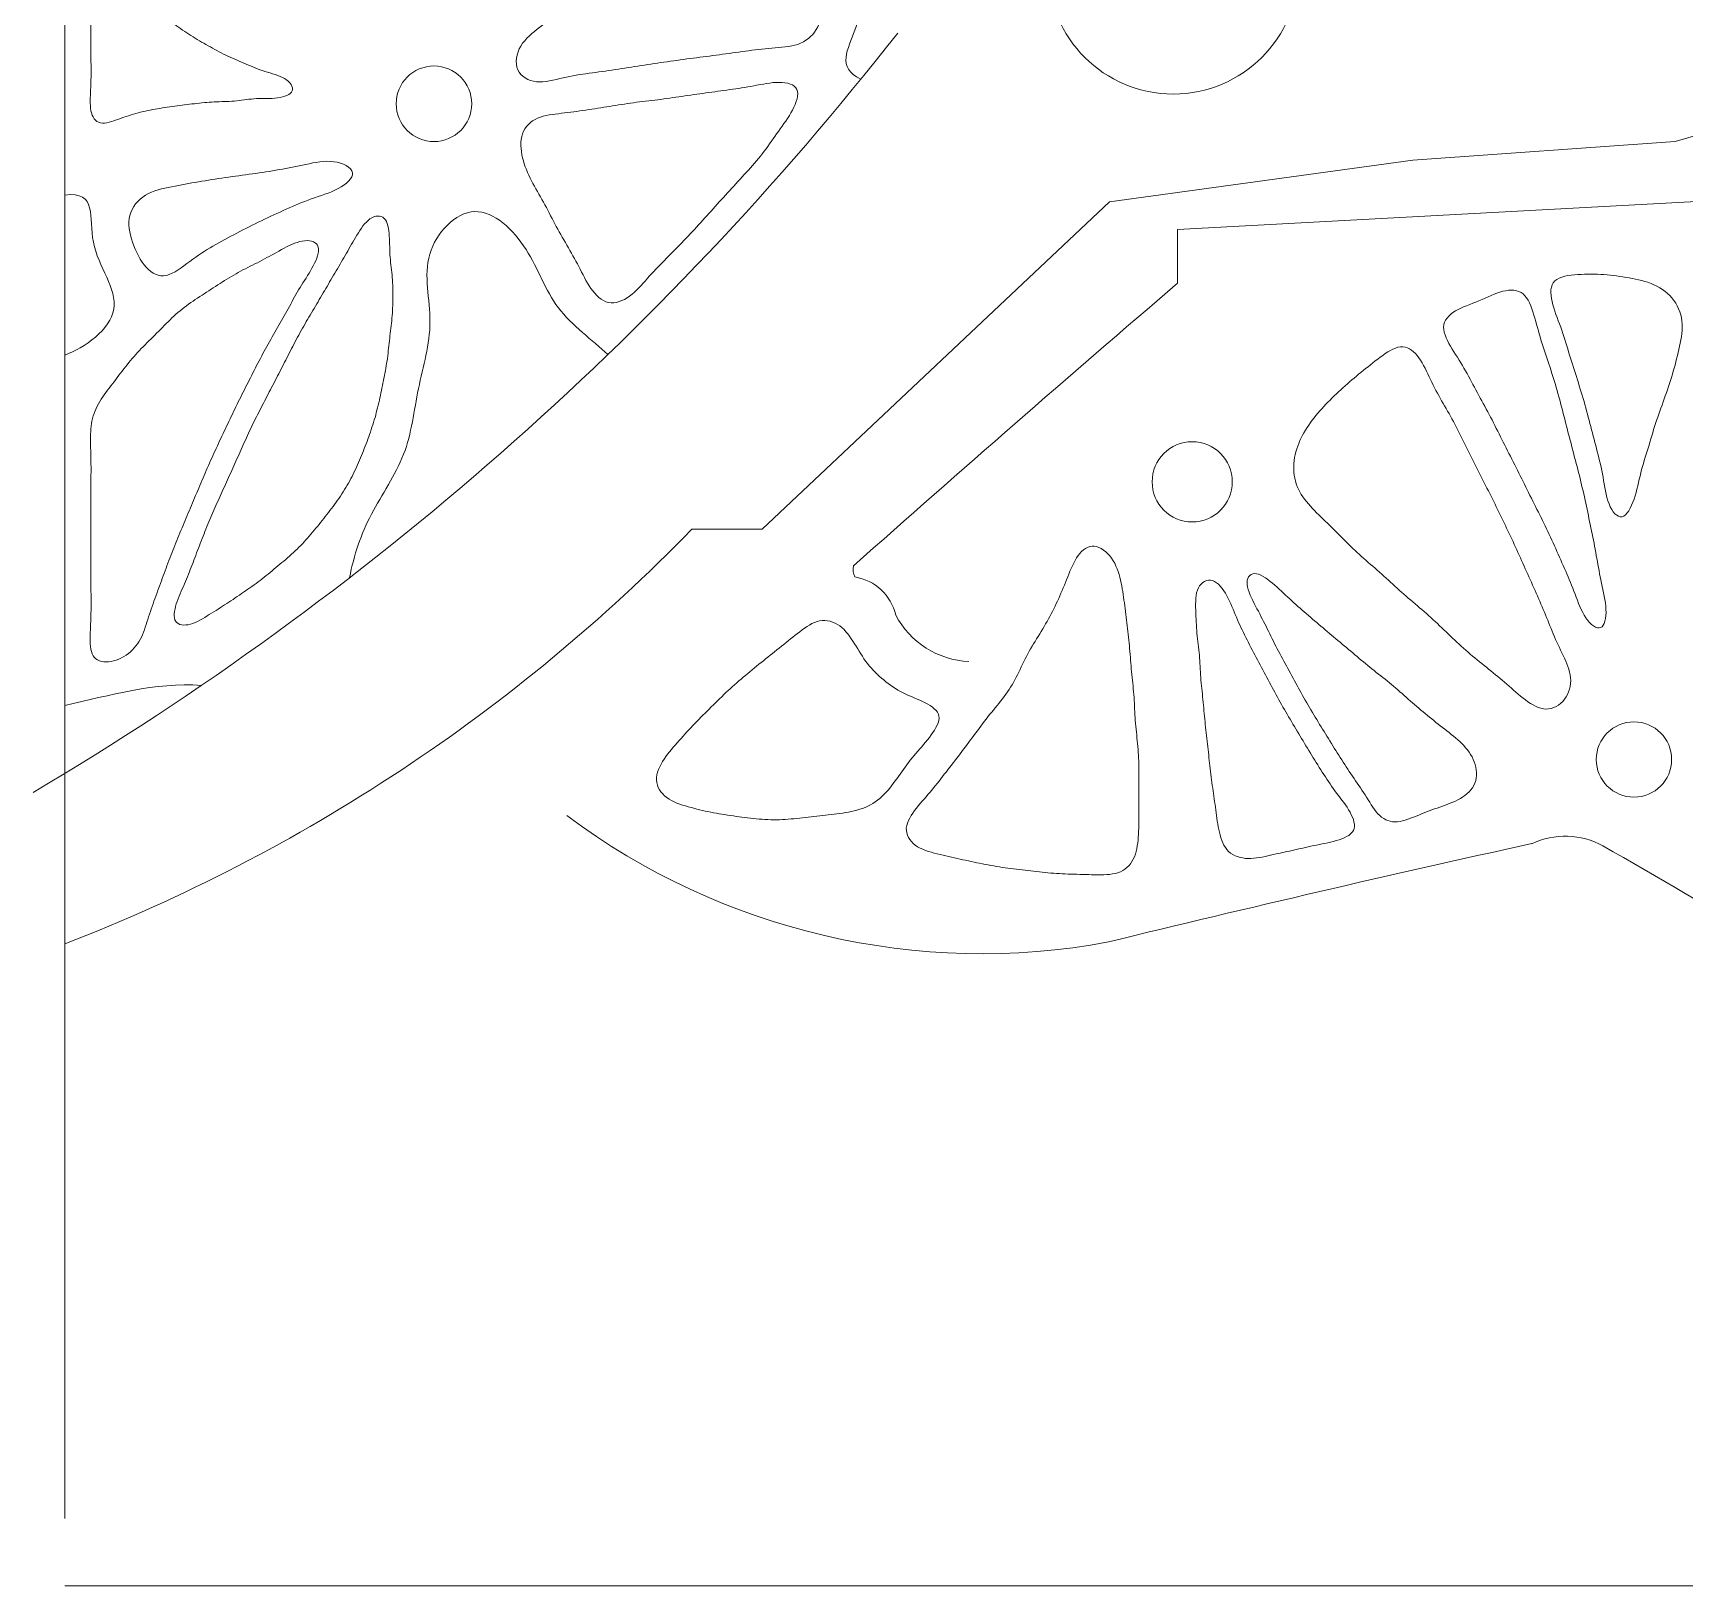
# Model space of a CAD drawing. Header units: inches. Extents: x 36 to 79.2, y 17.3 to 55.9.
# Drawn here: x 35.97 to 50.49, y 17.31 to 30.96 of the extents above; entities that cross this region are included whole.
import ezdxf

# ---------------------------------------------------------------- set-up
doc = ezdxf.new("R2010")
doc.units = ezdxf.units.IN
for name, color, linetype, lineweight in [('01_ORIGINAL_CAD', 7, 'Continuous', 20), ('10_EXTENSION_MASSES', 7, 'Continuous', 15), ('11_NODAL_COURTS', 7, 'Continuous', 15), ('15_NEIGHBOURHOOD_CIRCULATION', 7, 'Continuous', 13)]:
    doc.layers.add(name, color=color, linetype=linetype, lineweight=lineweight)

msp = doc.modelspace()

# ---------------------------------------------------------------- linework, layer by layer
at = {"layer": '01_ORIGINAL_CAD'}
for p, q in [((36.248, 17.906), (36.248, 55.9)), ((71.442, 17.312), (36.248, 17.312))]:
    msp.add_line(p, q, dxfattribs=at)
msp.add_lwpolyline([(53.65, 30.945), (50.4, 30.004), (48.095, 29.84), (45.427, 29.473), (42.376, 26.597), (41.758, 26.597, -0.10797), (36.248, 22.954)], format="xyb", dxfattribs=at)
msp.add_lwpolyline([(46.027, 28.759), (46.027, 29.23), (50.643, 29.479)], dxfattribs=at)
msp.add_circle((45.989, 31.521), 1.1, dxfattribs=at)
for centre, radius, start, end in [((22.02, 47.825), 27.364, 300.648, 321.9453), ((177.596, -125.015), 202.378, 130.55026, 131.62005), ((43.293, 26.24), 0.119, 162.5746, 211.3187), ((43.119, 25.741), 0.443, 13.2811, 80.611), ((44.225, 26.196), 0.761, 207.5896, 267.5639), ((44.306, 28.951), 6.083, 233.183, 280.5392), ((83.889, -134.15), 161.762, 102.40484, 103.75801), ((49.433, 23.211), 0.689, 61.2688, 115.2094), ((27.349, -15.654), 45.391, 56.1832, 60.407)]:
    msp.add_arc(centre, radius, start, end, dxfattribs=at)
at = {"layer": '10_EXTENSION_MASSES'}
for points, knots in [([(40.229, 30.635), (40.203, 30.695), (40.216, 30.777), (40.255, 30.843), (40.295, 30.909), (40.36, 30.959), (40.423, 31.009), (40.486, 31.059), (40.545, 31.109), (40.604, 31.159), (40.662, 31.21), (40.72, 31.262), (40.778, 31.313), (40.836, 31.364), (40.895, 31.415), (40.955, 31.465), (41.014, 31.515), (41.074, 31.564), (41.134, 31.613), (41.193, 31.663), (41.253, 31.713), (41.313, 31.761), (41.373, 31.81), (41.434, 31.858), (41.495, 31.906), (41.556, 31.954), (41.617, 32.001), (41.679, 32.048), (41.741, 32.094), (41.804, 32.14), (41.866, 32.185), (41.929, 32.23), (41.991, 32.275), (42.054, 32.327), (42.116, 32.379), (42.179, 32.439), (42.244, 32.472), (42.309, 32.506), (42.376, 32.513), (42.433, 32.48), (42.49, 32.448), (42.537, 32.377), (42.58, 32.307), (42.622, 32.237), (42.661, 32.169), (42.698, 32.101), (42.735, 32.032), (42.769, 31.964), (42.799, 31.893), (42.828, 31.823), (42.853, 31.75), (42.873, 31.675), (42.893, 31.601), (42.908, 31.525), (42.916, 31.448), (42.924, 31.372), (42.925, 31.293), (42.916, 31.213), (42.907, 31.133), (42.889, 31.051), (42.852, 30.988), (42.814, 30.926), (42.758, 30.882), (42.689, 30.858), (42.621, 30.834), (42.539, 30.831), (42.46, 30.825), (42.381, 30.818), (42.305, 30.809), (42.229, 30.798), (42.152, 30.788), (42.076, 30.777), (42, 30.767), (41.924, 30.756), (41.847, 30.747), (41.77, 30.737), (41.694, 30.727), (41.618, 30.716), (41.541, 30.705), (41.465, 30.695), (41.389, 30.683), (41.313, 30.671), (41.236, 30.659), (41.16, 30.647), (41.084, 30.636), (41.008, 30.624), (40.932, 30.615), (40.856, 30.604), (40.78, 30.594), (40.705, 30.582), (40.627, 30.564), (40.548, 30.546), (40.467, 30.522), (40.394, 30.529), (40.32, 30.537), (40.256, 30.575), (40.229, 30.635)], [0, 0, 0, 0, 0.03125, 0.03125, 0.03125, 0.0625, 0.0625, 0.0625, 0.09375, 0.09375, 0.09375, 0.125, 0.125, 0.125, 0.15625, 0.15625, 0.15625, 0.1875, 0.1875, 0.1875, 0.21875, 0.21875, 0.21875, 0.25, 0.25, 0.25, 0.28125, 0.28125, 0.28125, 0.3125, 0.3125, 0.3125, 0.34375, 0.34375, 0.34375, 0.375, 0.375, 0.375, 0.40625, 0.40625, 0.40625, 0.4375, 0.4375, 0.4375, 0.46875, 0.46875, 0.46875, 0.5, 0.5, 0.5, 0.53125, 0.53125, 0.53125, 0.5625, 0.5625, 0.5625, 0.59375, 0.59375, 0.59375, 0.625, 0.625, 0.625, 0.65625, 0.65625, 0.65625, 0.6875, 0.6875, 0.6875, 0.71875, 0.71875, 0.71875, 0.75, 0.75, 0.75, 0.78125, 0.78125, 0.78125, 0.8125, 0.8125, 0.8125, 0.84375, 0.84375, 0.84375, 0.875, 0.875, 0.875, 0.90625, 0.90625, 0.90625, 0.9375, 0.9375, 0.9375, 0.96875, 0.96875, 0.96875, 1, 1, 1, 1]), ([(36.561, 30.168), (36.517, 30.178), (36.489, 30.22), (36.478, 30.275), (36.467, 30.329), (36.472, 30.395), (36.475, 30.458), (36.478, 30.52), (36.479, 30.578), (36.479, 30.637), (36.478, 30.695), (36.478, 30.754), (36.478, 30.813), (36.477, 30.872), (36.477, 30.931), (36.478, 30.99), (36.478, 31.049), (36.478, 31.109), (36.478, 31.167), (36.479, 31.226), (36.479, 31.283), (36.477, 31.343), (36.475, 31.403), (36.47, 31.465), (36.473, 31.528), (36.476, 31.592), (36.487, 31.657), (36.515, 31.684), (36.544, 31.711), (36.59, 31.701), (36.63, 31.666), (36.67, 31.631), (36.702, 31.572), (36.736, 31.52), (36.77, 31.468), (36.805, 31.422), (36.843, 31.378), (36.88, 31.334), (36.92, 31.291), (36.962, 31.25), (37.004, 31.209), (37.049, 31.17), (37.094, 31.132), (37.139, 31.094), (37.184, 31.057), (37.231, 31.022), (37.277, 30.987), (37.325, 30.954), (37.375, 30.924), (37.424, 30.893), (37.475, 30.863), (37.527, 30.835), (37.578, 30.806), (37.629, 30.778), (37.682, 30.754), (37.735, 30.729), (37.788, 30.707), (37.841, 30.685), (37.894, 30.662), (37.947, 30.639), (38.006, 30.62), (38.065, 30.601), (38.132, 30.586), (38.18, 30.557), (38.229, 30.527), (38.26, 30.482), (38.247, 30.449), (38.234, 30.416), (38.178, 30.396), (38.117, 30.387), (38.057, 30.379), (37.992, 30.384), (37.932, 30.381), (37.872, 30.378), (37.816, 30.367), (37.759, 30.361), (37.702, 30.356), (37.642, 30.356), (37.584, 30.353), (37.525, 30.351), (37.467, 30.346), (37.409, 30.339), (37.351, 30.333), (37.293, 30.326), (37.235, 30.318), (37.178, 30.31), (37.12, 30.302), (37.063, 30.292), (37.006, 30.282), (36.95, 30.271), (36.893, 30.256), (36.837, 30.241), (36.781, 30.222), (36.723, 30.202), (36.665, 30.181), (36.605, 30.159), (36.561, 30.168)], [0, 0, 0, 0, 0.03125, 0.03125, 0.03125, 0.0625, 0.0625, 0.0625, 0.09375, 0.09375, 0.09375, 0.125, 0.125, 0.125, 0.15625, 0.15625, 0.15625, 0.1875, 0.1875, 0.1875, 0.21875, 0.21875, 0.21875, 0.25, 0.25, 0.25, 0.28125, 0.28125, 0.28125, 0.3125, 0.3125, 0.3125, 0.34375, 0.34375, 0.34375, 0.375, 0.375, 0.375, 0.40625, 0.40625, 0.40625, 0.4375, 0.4375, 0.4375, 0.46875, 0.46875, 0.46875, 0.5, 0.5, 0.5, 0.53125, 0.53125, 0.53125, 0.5625, 0.5625, 0.5625, 0.59375, 0.59375, 0.59375, 0.625, 0.625, 0.625, 0.65625, 0.65625, 0.65625, 0.6875, 0.6875, 0.6875, 0.71875, 0.71875, 0.71875, 0.75, 0.75, 0.75, 0.78125, 0.78125, 0.78125, 0.8125, 0.8125, 0.8125, 0.84375, 0.84375, 0.84375, 0.875, 0.875, 0.875, 0.90625, 0.90625, 0.90625, 0.9375, 0.9375, 0.9375, 0.96875, 0.96875, 0.96875, 1, 1, 1, 1]), ([(40.271, 29.861), (40.254, 29.932), (40.249, 30.009), (40.271, 30.071), (40.292, 30.134), (40.341, 30.182), (40.403, 30.209), (40.465, 30.236), (40.54, 30.243), (40.613, 30.252), (40.685, 30.26), (40.756, 30.27), (40.826, 30.281), (40.896, 30.291), (40.966, 30.302), (41.036, 30.313), (41.106, 30.324), (41.176, 30.335), (41.246, 30.345), (41.317, 30.355), (41.388, 30.362), (41.458, 30.371), (41.529, 30.38), (41.599, 30.391), (41.67, 30.401), (41.74, 30.411), (41.811, 30.421), (41.881, 30.431), (41.952, 30.441), (42.022, 30.45), (42.092, 30.46), (42.161, 30.47), (42.23, 30.479), (42.303, 30.493), (42.376, 30.507), (42.454, 30.525), (42.525, 30.524), (42.596, 30.524), (42.661, 30.506), (42.681, 30.462), (42.702, 30.417), (42.678, 30.346), (42.643, 30.28), (42.608, 30.214), (42.562, 30.153), (42.519, 30.093), (42.476, 30.034), (42.437, 29.975), (42.394, 29.919), (42.351, 29.862), (42.304, 29.807), (42.255, 29.753), (42.207, 29.7), (42.157, 29.647), (42.109, 29.593), (42.06, 29.54), (42.011, 29.487), (41.963, 29.433), (41.915, 29.379), (41.866, 29.326), (41.818, 29.272), (41.769, 29.219), (41.719, 29.166), (41.669, 29.114), (41.619, 29.062), (41.568, 29.011), (41.518, 28.96), (41.467, 28.909), (41.418, 28.858), (41.368, 28.802), (41.319, 28.747), (41.269, 28.688), (41.211, 28.646), (41.153, 28.603), (41.086, 28.578), (41.026, 28.59), (40.966, 28.603), (40.913, 28.654), (40.871, 28.713), (40.829, 28.773), (40.798, 28.842), (40.765, 28.906), (40.731, 28.971), (40.695, 29.032), (40.66, 29.093), (40.624, 29.155), (40.588, 29.217), (40.554, 29.281), (40.521, 29.344), (40.489, 29.409), (40.454, 29.472), (40.42, 29.535), (40.382, 29.596), (40.349, 29.659), (40.316, 29.723), (40.288, 29.789), (40.271, 29.861)], [0, 0, 0, 0, 0.03125, 0.03125, 0.03125, 0.0625, 0.0625, 0.0625, 0.09375, 0.09375, 0.09375, 0.125, 0.125, 0.125, 0.15625, 0.15625, 0.15625, 0.1875, 0.1875, 0.1875, 0.21875, 0.21875, 0.21875, 0.25, 0.25, 0.25, 0.28125, 0.28125, 0.28125, 0.3125, 0.3125, 0.3125, 0.34375, 0.34375, 0.34375, 0.375, 0.375, 0.375, 0.40625, 0.40625, 0.40625, 0.4375, 0.4375, 0.4375, 0.46875, 0.46875, 0.46875, 0.5, 0.5, 0.5, 0.53125, 0.53125, 0.53125, 0.5625, 0.5625, 0.5625, 0.59375, 0.59375, 0.59375, 0.625, 0.625, 0.625, 0.65625, 0.65625, 0.65625, 0.6875, 0.6875, 0.6875, 0.71875, 0.71875, 0.71875, 0.75, 0.75, 0.75, 0.78125, 0.78125, 0.78125, 0.8125, 0.8125, 0.8125, 0.84375, 0.84375, 0.84375, 0.875, 0.875, 0.875, 0.90625, 0.90625, 0.90625, 0.9375, 0.9375, 0.9375, 0.96875, 0.96875, 0.96875, 1, 1, 1, 1]), ([(36.844, 29.119), (36.816, 29.201), (36.801, 29.281), (36.82, 29.354), (36.838, 29.427), (36.891, 29.492), (36.958, 29.533), (37.026, 29.575), (37.108, 29.592), (37.187, 29.607), (37.267, 29.623), (37.345, 29.637), (37.424, 29.65), (37.502, 29.663), (37.58, 29.676), (37.659, 29.687), (37.738, 29.699), (37.817, 29.709), (37.897, 29.72), (37.976, 29.731), (38.055, 29.743), (38.133, 29.757), (38.21, 29.77), (38.286, 29.786), (38.366, 29.803), (38.447, 29.82), (38.532, 29.838), (38.612, 29.827), (38.693, 29.816), (38.768, 29.777), (38.776, 29.73), (38.783, 29.683), (38.722, 29.629), (38.649, 29.59), (38.576, 29.551), (38.492, 29.527), (38.414, 29.5), (38.337, 29.472), (38.266, 29.441), (38.194, 29.409), (38.122, 29.377), (38.049, 29.343), (37.976, 29.308), (37.903, 29.273), (37.831, 29.236), (37.76, 29.199), (37.689, 29.162), (37.619, 29.125), (37.55, 29.085), (37.482, 29.045), (37.416, 29.001), (37.347, 28.951), (37.279, 28.9), (37.208, 28.843), (37.141, 28.828), (37.075, 28.814), (37.014, 28.843), (36.963, 28.899), (36.913, 28.955), (36.872, 29.037), (36.844, 29.119)], [0, 0, 0, 0, 0.05, 0.05, 0.05, 0.1, 0.1, 0.1, 0.15, 0.15, 0.15, 0.2, 0.2, 0.2, 0.25, 0.25, 0.25, 0.3, 0.3, 0.3, 0.35, 0.35, 0.35, 0.4, 0.4, 0.4, 0.45, 0.45, 0.45, 0.5, 0.5, 0.5, 0.55, 0.55, 0.55, 0.6, 0.6, 0.6, 0.65, 0.65, 0.65, 0.7, 0.7, 0.7, 0.75, 0.75, 0.75, 0.8, 0.8, 0.8, 0.85, 0.85, 0.85, 0.9, 0.9, 0.9, 0.95, 0.95, 0.95, 1, 1, 1, 1]), ([(37.352, 25.763), (37.298, 25.748), (37.245, 25.755), (37.223, 25.788), (37.201, 25.821), (37.21, 25.882), (37.228, 25.941), (37.246, 26.001), (37.275, 26.06), (37.3, 26.117), (37.325, 26.174), (37.346, 26.229), (37.367, 26.284), (37.388, 26.34), (37.409, 26.396), (37.431, 26.452), (37.452, 26.508), (37.474, 26.564), (37.497, 26.62), (37.519, 26.675), (37.543, 26.73), (37.567, 26.785), (37.591, 26.84), (37.616, 26.895), (37.641, 26.949), (37.666, 27.004), (37.691, 27.059), (37.715, 27.114), (37.74, 27.168), (37.764, 27.223), (37.789, 27.278), (37.813, 27.333), (37.838, 27.388), (37.863, 27.442), (37.888, 27.496), (37.915, 27.55), (37.942, 27.604), (37.969, 27.657), (37.997, 27.711), (38.024, 27.764), (38.052, 27.817), (38.08, 27.87), (38.107, 27.924), (38.135, 27.977), (38.162, 28.031), (38.189, 28.084), (38.217, 28.137), (38.244, 28.191), (38.272, 28.244), (38.3, 28.297), (38.329, 28.35), (38.359, 28.402), (38.389, 28.454), (38.42, 28.505), (38.45, 28.557), (38.481, 28.609), (38.511, 28.661), (38.541, 28.712), (38.572, 28.764), (38.602, 28.816), (38.633, 28.867), (38.663, 28.919), (38.693, 28.97), (38.723, 29.022), (38.753, 29.074), (38.782, 29.127), (38.815, 29.182), (38.848, 29.237), (38.886, 29.294), (38.93, 29.324), (38.974, 29.355), (39.024, 29.358), (39.055, 29.329), (39.085, 29.299), (39.095, 29.237), (39.099, 29.173), (39.104, 29.11), (39.103, 29.047), (39.107, 28.987), (39.111, 28.926), (39.12, 28.869), (39.126, 28.81), (39.131, 28.751), (39.132, 28.691), (39.131, 28.631), (39.131, 28.571), (39.128, 28.511), (39.123, 28.452), (39.118, 28.393), (39.109, 28.335), (39.103, 28.276), (39.096, 28.217), (39.091, 28.158), (39.083, 28.099), (39.075, 28.041), (39.064, 27.983), (39.052, 27.925), (39.041, 27.867), (39.029, 27.809), (39.017, 27.752), (39.004, 27.694), (38.99, 27.636), (38.974, 27.579), (38.957, 27.522), (38.938, 27.465), (38.919, 27.41), (38.899, 27.354), (38.878, 27.299), (38.855, 27.244), (38.833, 27.19), (38.809, 27.135), (38.782, 27.082), (38.756, 27.029), (38.727, 26.977), (38.695, 26.926), (38.663, 26.876), (38.628, 26.828), (38.592, 26.78), (38.556, 26.733), (38.519, 26.686), (38.482, 26.64), (38.445, 26.594), (38.407, 26.547), (38.367, 26.503), (38.327, 26.459), (38.284, 26.417), (38.24, 26.377), (38.195, 26.337), (38.149, 26.299), (38.103, 26.261), (38.058, 26.223), (38.012, 26.184), (37.965, 26.148), (37.918, 26.112), (37.868, 26.078), (37.819, 26.044), (37.77, 26.01), (37.721, 25.977), (37.671, 25.945), (37.622, 25.912), (37.572, 25.881), (37.518, 25.848), (37.465, 25.814), (37.407, 25.778), (37.352, 25.763)], [0, 0, 0, 0, 0.020833, 0.020833, 0.020833, 0.041667, 0.041667, 0.041667, 0.0625, 0.0625, 0.0625, 0.083333, 0.083333, 0.083333, 0.104167, 0.104167, 0.104167, 0.125, 0.125, 0.125, 0.145833, 0.145833, 0.145833, 0.166667, 0.166667, 0.166667, 0.1875, 0.1875, 0.1875, 0.208333, 0.208333, 0.208333, 0.229167, 0.229167, 0.229167, 0.25, 0.25, 0.25, 0.270833, 0.270833, 0.270833, 0.291667, 0.291667, 0.291667, 0.3125, 0.3125, 0.3125, 0.333333, 0.333333, 0.333333, 0.354167, 0.354167, 0.354167, 0.375, 0.375, 0.375, 0.395833, 0.395833, 0.395833, 0.416667, 0.416667, 0.416667, 0.4375, 0.4375, 0.4375, 0.458333, 0.458333, 0.458333, 0.479167, 0.479167, 0.479167, 0.5, 0.5, 0.5, 0.520833, 0.520833, 0.520833, 0.541667, 0.541667, 0.541667, 0.5625, 0.5625, 0.5625, 0.583333, 0.583333, 0.583333, 0.604167, 0.604167, 0.604167, 0.625, 0.625, 0.625, 0.645833, 0.645833, 0.645833, 0.666667, 0.666667, 0.666667, 0.6875, 0.6875, 0.6875, 0.708333, 0.708333, 0.708333, 0.729167, 0.729167, 0.729167, 0.75, 0.75, 0.75, 0.770833, 0.770833, 0.770833, 0.791667, 0.791667, 0.791667, 0.8125, 0.8125, 0.8125, 0.833333, 0.833333, 0.833333, 0.854167, 0.854167, 0.854167, 0.875, 0.875, 0.875, 0.895833, 0.895833, 0.895833, 0.916667, 0.916667, 0.916667, 0.9375, 0.9375, 0.9375, 0.958333, 0.958333, 0.958333, 0.979167, 0.979167, 0.979167, 1, 1, 1, 1]), ([(36.492, 27.571), (36.507, 27.631), (36.535, 27.687), (36.569, 27.74), (36.603, 27.793), (36.642, 27.844), (36.681, 27.894), (36.719, 27.944), (36.756, 27.994), (36.796, 28.043), (36.835, 28.092), (36.877, 28.139), (36.92, 28.184), (36.964, 28.23), (37.01, 28.274), (37.055, 28.319), (37.1, 28.365), (37.144, 28.41), (37.19, 28.454), (37.236, 28.497), (37.284, 28.538), (37.336, 28.575), (37.387, 28.612), (37.441, 28.646), (37.494, 28.68), (37.547, 28.714), (37.599, 28.749), (37.652, 28.782), (37.705, 28.815), (37.759, 28.847), (37.814, 28.876), (37.87, 28.905), (37.926, 28.932), (37.982, 28.961), (38.038, 28.991), (38.093, 29.022), (38.152, 29.054), (38.211, 29.086), (38.275, 29.119), (38.335, 29.13), (38.394, 29.14), (38.45, 29.128), (38.469, 29.092), (38.488, 29.055), (38.471, 28.994), (38.443, 28.935), (38.415, 28.875), (38.376, 28.818), (38.341, 28.762), (38.306, 28.706), (38.275, 28.652), (38.245, 28.597), (38.214, 28.542), (38.183, 28.487), (38.152, 28.432), (38.121, 28.376), (38.089, 28.321), (38.058, 28.266), (38.027, 28.21), (37.997, 28.155), (37.967, 28.099), (37.937, 28.043), (37.909, 27.986), (37.88, 27.929), (37.851, 27.873), (37.823, 27.816), (37.794, 27.759), (37.766, 27.702), (37.738, 27.646), (37.71, 27.588), (37.683, 27.531), (37.656, 27.474), (37.629, 27.416), (37.602, 27.359), (37.575, 27.301), (37.549, 27.243), (37.523, 27.186), (37.497, 27.128), (37.472, 27.069), (37.447, 27.011), (37.423, 26.952), (37.398, 26.894), (37.374, 26.835), (37.349, 26.777), (37.324, 26.718), (37.3, 26.66), (37.275, 26.601), (37.25, 26.543), (37.226, 26.484), (37.202, 26.425), (37.179, 26.366), (37.156, 26.307), (37.135, 26.247), (37.113, 26.187), (37.091, 26.128), (37.069, 26.068), (37.048, 26.009), (37.026, 25.949), (37.004, 25.889), (36.985, 25.828), (36.965, 25.767), (36.947, 25.705), (36.921, 25.649), (36.894, 25.594), (36.858, 25.545), (36.808, 25.506), (36.757, 25.467), (36.691, 25.438), (36.632, 25.433), (36.574, 25.427), (36.524, 25.443), (36.498, 25.486), (36.472, 25.529), (36.47, 25.597), (36.471, 25.664), (36.473, 25.731), (36.476, 25.797), (36.478, 25.861), (36.479, 25.925), (36.479, 25.988), (36.478, 26.051), (36.478, 26.114), (36.478, 26.178), (36.478, 26.241), (36.478, 26.305), (36.478, 26.368), (36.478, 26.432), (36.478, 26.495), (36.478, 26.559), (36.478, 26.622), (36.478, 26.686), (36.478, 26.749), (36.478, 26.813), (36.478, 26.876), (36.478, 26.939), (36.478, 27.003), (36.478, 27.066), (36.479, 27.13), (36.478, 27.193), (36.477, 27.257), (36.474, 27.321), (36.474, 27.385), (36.474, 27.448), (36.476, 27.511), (36.492, 27.571)], [0, 0, 0, 0, 0.020833, 0.020833, 0.020833, 0.041667, 0.041667, 0.041667, 0.0625, 0.0625, 0.0625, 0.083333, 0.083333, 0.083333, 0.104167, 0.104167, 0.104167, 0.125, 0.125, 0.125, 0.145833, 0.145833, 0.145833, 0.166667, 0.166667, 0.166667, 0.1875, 0.1875, 0.1875, 0.208333, 0.208333, 0.208333, 0.229167, 0.229167, 0.229167, 0.25, 0.25, 0.25, 0.270833, 0.270833, 0.270833, 0.291667, 0.291667, 0.291667, 0.3125, 0.3125, 0.3125, 0.333333, 0.333333, 0.333333, 0.354167, 0.354167, 0.354167, 0.375, 0.375, 0.375, 0.395833, 0.395833, 0.395833, 0.416667, 0.416667, 0.416667, 0.4375, 0.4375, 0.4375, 0.458333, 0.458333, 0.458333, 0.479167, 0.479167, 0.479167, 0.5, 0.5, 0.5, 0.520833, 0.520833, 0.520833, 0.541667, 0.541667, 0.541667, 0.5625, 0.5625, 0.5625, 0.583333, 0.583333, 0.583333, 0.604167, 0.604167, 0.604167, 0.625, 0.625, 0.625, 0.645833, 0.645833, 0.645833, 0.666667, 0.666667, 0.666667, 0.6875, 0.6875, 0.6875, 0.708333, 0.708333, 0.708333, 0.729167, 0.729167, 0.729167, 0.75, 0.75, 0.75, 0.770833, 0.770833, 0.770833, 0.791667, 0.791667, 0.791667, 0.8125, 0.8125, 0.8125, 0.833333, 0.833333, 0.833333, 0.854167, 0.854167, 0.854167, 0.875, 0.875, 0.875, 0.895833, 0.895833, 0.895833, 0.916667, 0.916667, 0.916667, 0.9375, 0.9375, 0.9375, 0.958333, 0.958333, 0.958333, 0.979167, 0.979167, 0.979167, 1, 1, 1, 1]), ([(49.342, 28.779), (49.383, 28.819), (49.465, 28.83), (49.544, 28.835), (49.623, 28.84), (49.699, 28.84), (49.773, 28.835), (49.848, 28.83), (49.921, 28.819), (49.995, 28.806), (50.069, 28.793), (50.144, 28.778), (50.213, 28.746), (50.282, 28.715), (50.344, 28.668), (50.388, 28.607), (50.432, 28.547), (50.457, 28.474), (50.461, 28.4), (50.465, 28.326), (50.449, 28.251), (50.432, 28.178), (50.415, 28.104), (50.396, 28.031), (50.375, 27.959), (50.353, 27.886), (50.329, 27.814), (50.303, 27.743), (50.278, 27.671), (50.251, 27.599), (50.227, 27.527), (50.204, 27.454), (50.183, 27.381), (50.161, 27.31), (50.139, 27.238), (50.116, 27.168), (50.097, 27.093), (50.078, 27.019), (50.064, 26.939), (50.038, 26.863), (50.012, 26.788), (49.974, 26.716), (49.932, 26.707), (49.891, 26.697), (49.846, 26.751), (49.818, 26.821), (49.79, 26.891), (49.779, 26.977), (49.765, 27.056), (49.751, 27.135), (49.733, 27.206), (49.715, 27.279), (49.696, 27.351), (49.676, 27.425), (49.657, 27.499), (49.638, 27.573), (49.618, 27.646), (49.598, 27.72), (49.577, 27.793), (49.554, 27.865), (49.531, 27.938), (49.508, 28.011), (49.485, 28.083), (49.463, 28.155), (49.441, 28.227), (49.42, 28.299), (49.393, 28.373), (49.366, 28.447), (49.333, 28.524), (49.317, 28.597), (49.3, 28.67), (49.301, 28.739), (49.342, 28.779)], [0, 0, 0, 0, 0.041667, 0.041667, 0.041667, 0.083333, 0.083333, 0.083333, 0.125, 0.125, 0.125, 0.166667, 0.166667, 0.166667, 0.208333, 0.208333, 0.208333, 0.25, 0.25, 0.25, 0.291667, 0.291667, 0.291667, 0.333333, 0.333333, 0.333333, 0.375, 0.375, 0.375, 0.416667, 0.416667, 0.416667, 0.458333, 0.458333, 0.458333, 0.5, 0.5, 0.5, 0.541667, 0.541667, 0.541667, 0.583333, 0.583333, 0.583333, 0.625, 0.625, 0.625, 0.666667, 0.666667, 0.666667, 0.708333, 0.708333, 0.708333, 0.75, 0.75, 0.75, 0.791667, 0.791667, 0.791667, 0.833333, 0.833333, 0.833333, 0.875, 0.875, 0.875, 0.916667, 0.916667, 0.916667, 0.958333, 0.958333, 0.958333, 1, 1, 1, 1]), ([(48.364, 28.374), (48.366, 28.432), (48.409, 28.48), (48.468, 28.515), (48.527, 28.55), (48.603, 28.574), (48.675, 28.604), (48.748, 28.634), (48.817, 28.671), (48.884, 28.688), (48.952, 28.705), (49.018, 28.703), (49.063, 28.665), (49.109, 28.627), (49.135, 28.553), (49.157, 28.479), (49.18, 28.405), (49.199, 28.332), (49.22, 28.261), (49.241, 28.19), (49.265, 28.122), (49.288, 28.052), (49.311, 27.983), (49.334, 27.913), (49.354, 27.842), (49.375, 27.771), (49.394, 27.7), (49.412, 27.629), (49.43, 27.558), (49.449, 27.487), (49.467, 27.415), (49.486, 27.344), (49.504, 27.273), (49.523, 27.202), (49.542, 27.131), (49.56, 27.06), (49.577, 26.988), (49.594, 26.917), (49.609, 26.845), (49.625, 26.773), (49.64, 26.701), (49.655, 26.629), (49.67, 26.556), (49.685, 26.484), (49.698, 26.412), (49.711, 26.341), (49.724, 26.269), (49.736, 26.199), (49.752, 26.124), (49.768, 26.049), (49.788, 25.969), (49.791, 25.893), (49.794, 25.818), (49.78, 25.748), (49.745, 25.733), (49.71, 25.718), (49.656, 25.758), (49.615, 25.818), (49.574, 25.878), (49.547, 25.956), (49.519, 26.028), (49.492, 26.099), (49.465, 26.164), (49.437, 26.229), (49.408, 26.295), (49.378, 26.361), (49.349, 26.427), (49.319, 26.493), (49.289, 26.56), (49.258, 26.626), (49.226, 26.691), (49.193, 26.756), (49.16, 26.821), (49.127, 26.886), (49.095, 26.952), (49.063, 27.017), (49.03, 27.083), (48.997, 27.148), (48.964, 27.214), (48.93, 27.279), (48.897, 27.345), (48.864, 27.41), (48.831, 27.476), (48.799, 27.541), (48.765, 27.606), (48.731, 27.67), (48.695, 27.733), (48.661, 27.797), (48.626, 27.861), (48.594, 27.925), (48.557, 27.989), (48.521, 28.053), (48.48, 28.115), (48.44, 28.181), (48.401, 28.247), (48.362, 28.316), (48.364, 28.374)], [0, 0, 0, 0, 0.03125, 0.03125, 0.03125, 0.0625, 0.0625, 0.0625, 0.09375, 0.09375, 0.09375, 0.125, 0.125, 0.125, 0.15625, 0.15625, 0.15625, 0.1875, 0.1875, 0.1875, 0.21875, 0.21875, 0.21875, 0.25, 0.25, 0.25, 0.28125, 0.28125, 0.28125, 0.3125, 0.3125, 0.3125, 0.34375, 0.34375, 0.34375, 0.375, 0.375, 0.375, 0.40625, 0.40625, 0.40625, 0.4375, 0.4375, 0.4375, 0.46875, 0.46875, 0.46875, 0.5, 0.5, 0.5, 0.53125, 0.53125, 0.53125, 0.5625, 0.5625, 0.5625, 0.59375, 0.59375, 0.59375, 0.625, 0.625, 0.625, 0.65625, 0.65625, 0.65625, 0.6875, 0.6875, 0.6875, 0.71875, 0.71875, 0.71875, 0.75, 0.75, 0.75, 0.78125, 0.78125, 0.78125, 0.8125, 0.8125, 0.8125, 0.84375, 0.84375, 0.84375, 0.875, 0.875, 0.875, 0.90625, 0.90625, 0.90625, 0.9375, 0.9375, 0.9375, 0.96875, 0.96875, 0.96875, 1, 1, 1, 1]), ([(47.089, 26.949), (47.06, 27.012), (47.046, 27.081), (47.047, 27.15), (47.049, 27.219), (47.066, 27.287), (47.092, 27.352), (47.118, 27.416), (47.153, 27.477), (47.194, 27.534), (47.235, 27.591), (47.281, 27.644), (47.329, 27.695), (47.378, 27.746), (47.428, 27.794), (47.48, 27.841), (47.532, 27.887), (47.584, 27.931), (47.638, 27.975), (47.693, 28.02), (47.748, 28.065), (47.807, 28.109), (47.866, 28.152), (47.928, 28.194), (47.985, 28.2), (48.041, 28.205), (48.092, 28.174), (48.133, 28.123), (48.174, 28.073), (48.206, 28.003), (48.238, 27.937), (48.269, 27.871), (48.301, 27.809), (48.334, 27.749), (48.368, 27.688), (48.405, 27.629), (48.438, 27.568), (48.471, 27.506), (48.501, 27.443), (48.532, 27.38), (48.564, 27.317), (48.596, 27.255), (48.627, 27.193), (48.659, 27.131), (48.69, 27.068), (48.722, 27.006), (48.753, 26.944), (48.786, 26.881), (48.816, 26.819), (48.847, 26.756), (48.877, 26.693), (48.907, 26.63), (48.937, 26.567), (48.967, 26.504), (48.996, 26.441), (49.025, 26.377), (49.054, 26.314), (49.082, 26.25), (49.111, 26.187), (49.139, 26.123), (49.168, 26.059), (49.196, 25.996), (49.224, 25.932), (49.25, 25.869), (49.277, 25.805), (49.301, 25.741), (49.328, 25.677), (49.355, 25.614), (49.385, 25.551), (49.415, 25.487), (49.445, 25.424), (49.474, 25.359), (49.48, 25.292), (49.486, 25.225), (49.467, 25.156), (49.427, 25.104), (49.387, 25.051), (49.326, 25.016), (49.264, 25.017), (49.203, 25.018), (49.141, 25.055), (49.084, 25.098), (49.026, 25.141), (48.973, 25.19), (48.92, 25.236), (48.867, 25.282), (48.814, 25.325), (48.76, 25.368), (48.706, 25.412), (48.652, 25.455), (48.599, 25.5), (48.545, 25.545), (48.494, 25.592), (48.443, 25.641), (48.392, 25.689), (48.342, 25.738), (48.29, 25.786), (48.239, 25.834), (48.187, 25.88), (48.134, 25.925), (48.081, 25.971), (48.027, 26.014), (47.975, 26.061), (47.923, 26.107), (47.873, 26.156), (47.821, 26.203), (47.769, 26.25), (47.716, 26.294), (47.663, 26.34), (47.611, 26.386), (47.561, 26.434), (47.511, 26.484), (47.461, 26.533), (47.412, 26.583), (47.362, 26.632), (47.311, 26.681), (47.259, 26.729), (47.211, 26.78), (47.163, 26.832), (47.119, 26.887), (47.089, 26.949)], [0, 0, 0, 0, 0.025, 0.025, 0.025, 0.05, 0.05, 0.05, 0.075, 0.075, 0.075, 0.1, 0.1, 0.1, 0.125, 0.125, 0.125, 0.15, 0.15, 0.15, 0.175, 0.175, 0.175, 0.2, 0.2, 0.2, 0.225, 0.225, 0.225, 0.25, 0.25, 0.25, 0.275, 0.275, 0.275, 0.3, 0.3, 0.3, 0.325, 0.325, 0.325, 0.35, 0.35, 0.35, 0.375, 0.375, 0.375, 0.4, 0.4, 0.4, 0.425, 0.425, 0.425, 0.45, 0.45, 0.45, 0.475, 0.475, 0.475, 0.5, 0.5, 0.5, 0.525, 0.525, 0.525, 0.55, 0.55, 0.55, 0.575, 0.575, 0.575, 0.6, 0.6, 0.6, 0.625, 0.625, 0.625, 0.65, 0.65, 0.65, 0.675, 0.675, 0.675, 0.7, 0.7, 0.7, 0.725, 0.725, 0.725, 0.75, 0.75, 0.75, 0.775, 0.775, 0.775, 0.8, 0.8, 0.8, 0.825, 0.825, 0.825, 0.85, 0.85, 0.85, 0.875, 0.875, 0.875, 0.9, 0.9, 0.9, 0.925, 0.925, 0.925, 0.95, 0.95, 0.95, 0.975, 0.975, 0.975, 1, 1, 1, 1]), ([(43.643, 23.971), (43.648, 24.029), (43.687, 24.09), (43.731, 24.146), (43.775, 24.202), (43.823, 24.253), (43.867, 24.305), (43.91, 24.357), (43.951, 24.411), (43.992, 24.464), (44.033, 24.517), (44.075, 24.57), (44.116, 24.624), (44.157, 24.678), (44.197, 24.732), (44.237, 24.786), (44.277, 24.841), (44.317, 24.896), (44.359, 24.949), (44.402, 25.002), (44.446, 25.053), (44.487, 25.107), (44.528, 25.16), (44.565, 25.215), (44.597, 25.274), (44.629, 25.334), (44.655, 25.397), (44.686, 25.458), (44.717, 25.518), (44.752, 25.576), (44.788, 25.634), (44.824, 25.692), (44.859, 25.75), (44.892, 25.809), (44.925, 25.868), (44.954, 25.928), (44.982, 25.989), (45.009, 26.05), (45.035, 26.112), (45.061, 26.178), (45.087, 26.244), (45.114, 26.313), (45.153, 26.366), (45.191, 26.418), (45.241, 26.453), (45.295, 26.448), (45.349, 26.444), (45.407, 26.399), (45.447, 26.342), (45.487, 26.286), (45.51, 26.217), (45.525, 26.15), (45.541, 26.083), (45.55, 26.016), (45.559, 25.95), (45.567, 25.883), (45.575, 25.816), (45.583, 25.749), (45.591, 25.683), (45.599, 25.616), (45.605, 25.548), (45.611, 25.481), (45.616, 25.413), (45.622, 25.346), (45.628, 25.279), (45.637, 25.212), (45.642, 25.144), (45.647, 25.077), (45.649, 25.009), (45.653, 24.941), (45.658, 24.874), (45.666, 24.807), (45.672, 24.739), (45.679, 24.672), (45.684, 24.604), (45.686, 24.536), (45.688, 24.468), (45.686, 24.399), (45.685, 24.331), (45.685, 24.262), (45.685, 24.194), (45.685, 24.126), (45.686, 24.058), (45.686, 23.989), (45.683, 23.919), (45.679, 23.849), (45.672, 23.778), (45.647, 23.719), (45.623, 23.659), (45.581, 23.612), (45.524, 23.587), (45.467, 23.563), (45.395, 23.561), (45.324, 23.561), (45.254, 23.562), (45.184, 23.564), (45.116, 23.566), (45.047, 23.568), (44.98, 23.571), (44.913, 23.576), (44.846, 23.582), (44.779, 23.591), (44.711, 23.598), (44.644, 23.606), (44.577, 23.613), (44.511, 23.623), (44.444, 23.632), (44.377, 23.644), (44.312, 23.657), (44.246, 23.67), (44.181, 23.685), (44.115, 23.699), (44.05, 23.714), (43.984, 23.728), (43.915, 23.745), (43.846, 23.763), (43.774, 23.783), (43.722, 23.821), (43.671, 23.859), (43.639, 23.914), (43.643, 23.971)], [0, 0, 0, 0, 0.025, 0.025, 0.025, 0.05, 0.05, 0.05, 0.075, 0.075, 0.075, 0.1, 0.1, 0.1, 0.125, 0.125, 0.125, 0.15, 0.15, 0.15, 0.175, 0.175, 0.175, 0.2, 0.2, 0.2, 0.225, 0.225, 0.225, 0.25, 0.25, 0.25, 0.275, 0.275, 0.275, 0.3, 0.3, 0.3, 0.325, 0.325, 0.325, 0.35, 0.35, 0.35, 0.375, 0.375, 0.375, 0.4, 0.4, 0.4, 0.425, 0.425, 0.425, 0.45, 0.45, 0.45, 0.475, 0.475, 0.475, 0.5, 0.5, 0.5, 0.525, 0.525, 0.525, 0.55, 0.55, 0.55, 0.575, 0.575, 0.575, 0.6, 0.6, 0.6, 0.625, 0.625, 0.625, 0.65, 0.65, 0.65, 0.675, 0.675, 0.675, 0.7, 0.7, 0.7, 0.725, 0.725, 0.725, 0.75, 0.75, 0.75, 0.775, 0.775, 0.775, 0.8, 0.8, 0.8, 0.825, 0.825, 0.825, 0.85, 0.85, 0.85, 0.875, 0.875, 0.875, 0.9, 0.9, 0.9, 0.925, 0.925, 0.925, 0.95, 0.95, 0.95, 0.975, 0.975, 0.975, 1, 1, 1, 1]), ([(46.209, 26.082), (46.235, 26.134), (46.286, 26.161), (46.334, 26.146), (46.382, 26.131), (46.426, 26.074), (46.46, 26.013), (46.494, 25.952), (46.517, 25.887), (46.543, 25.825), (46.569, 25.763), (46.597, 25.705), (46.626, 25.646), (46.656, 25.588), (46.686, 25.529), (46.717, 25.471), (46.748, 25.412), (46.779, 25.354), (46.81, 25.296), (46.841, 25.237), (46.872, 25.179), (46.904, 25.121), (46.936, 25.064), (46.969, 25.006), (47.002, 24.95), (47.036, 24.893), (47.07, 24.836), (47.104, 24.78), (47.138, 24.723), (47.172, 24.666), (47.206, 24.61), (47.241, 24.554), (47.276, 24.498), (47.312, 24.443), (47.348, 24.388), (47.383, 24.334), (47.424, 24.279), (47.465, 24.224), (47.51, 24.169), (47.542, 24.111), (47.574, 24.053), (47.593, 23.993), (47.571, 23.95), (47.549, 23.906), (47.486, 23.88), (47.421, 23.861), (47.356, 23.842), (47.288, 23.83), (47.223, 23.817), (47.158, 23.804), (47.096, 23.789), (47.034, 23.775), (46.971, 23.761), (46.908, 23.748), (46.844, 23.733), (46.779, 23.718), (46.712, 23.703), (46.647, 23.704), (46.582, 23.706), (46.519, 23.725), (46.475, 23.766), (46.432, 23.807), (46.409, 23.87), (46.394, 23.935), (46.378, 23.999), (46.371, 24.066), (46.362, 24.131), (46.354, 24.196), (46.344, 24.259), (46.335, 24.323), (46.326, 24.387), (46.318, 24.452), (46.31, 24.517), (46.303, 24.581), (46.297, 24.646), (46.29, 24.711), (46.282, 24.776), (46.274, 24.841), (46.268, 24.905), (46.261, 24.97), (46.256, 25.035), (46.249, 25.1), (46.243, 25.165), (46.235, 25.23), (46.23, 25.295), (46.225, 25.36), (46.223, 25.426), (46.218, 25.491), (46.212, 25.555), (46.203, 25.619), (46.197, 25.683), (46.191, 25.748), (46.188, 25.814), (46.186, 25.885), (46.184, 25.956), (46.183, 26.031), (46.209, 26.082)], [0, 0, 0, 0, 0.03125, 0.03125, 0.03125, 0.0625, 0.0625, 0.0625, 0.09375, 0.09375, 0.09375, 0.125, 0.125, 0.125, 0.15625, 0.15625, 0.15625, 0.1875, 0.1875, 0.1875, 0.21875, 0.21875, 0.21875, 0.25, 0.25, 0.25, 0.28125, 0.28125, 0.28125, 0.3125, 0.3125, 0.3125, 0.34375, 0.34375, 0.34375, 0.375, 0.375, 0.375, 0.40625, 0.40625, 0.40625, 0.4375, 0.4375, 0.4375, 0.46875, 0.46875, 0.46875, 0.5, 0.5, 0.5, 0.53125, 0.53125, 0.53125, 0.5625, 0.5625, 0.5625, 0.59375, 0.59375, 0.59375, 0.625, 0.625, 0.625, 0.65625, 0.65625, 0.65625, 0.6875, 0.6875, 0.6875, 0.71875, 0.71875, 0.71875, 0.75, 0.75, 0.75, 0.78125, 0.78125, 0.78125, 0.8125, 0.8125, 0.8125, 0.84375, 0.84375, 0.84375, 0.875, 0.875, 0.875, 0.90625, 0.90625, 0.90625, 0.9375, 0.9375, 0.9375, 0.96875, 0.96875, 0.96875, 1, 1, 1, 1]), ([(46.637, 26.131), (46.637, 26.182), (46.672, 26.214), (46.72, 26.206), (46.767, 26.198), (46.828, 26.152), (46.881, 26.105), (46.935, 26.058), (46.982, 26.012), (47.03, 25.968), (47.078, 25.924), (47.127, 25.882), (47.176, 25.84), (47.225, 25.798), (47.274, 25.756), (47.324, 25.714), (47.373, 25.671), (47.423, 25.63), (47.473, 25.588), (47.523, 25.547), (47.573, 25.505), (47.622, 25.463), (47.672, 25.422), (47.722, 25.381), (47.773, 25.34), (47.824, 25.3), (47.876, 25.26), (47.925, 25.218), (47.975, 25.176), (48.023, 25.131), (48.072, 25.088), (48.121, 25.045), (48.172, 25.003), (48.222, 24.962), (48.272, 24.921), (48.322, 24.88), (48.374, 24.84), (48.425, 24.8), (48.477, 24.761), (48.524, 24.714), (48.571, 24.668), (48.612, 24.614), (48.634, 24.553), (48.657, 24.492), (48.661, 24.424), (48.639, 24.367), (48.616, 24.31), (48.568, 24.265), (48.512, 24.232), (48.456, 24.198), (48.392, 24.178), (48.33, 24.156), (48.268, 24.134), (48.208, 24.112), (48.146, 24.086), (48.083, 24.061), (48.018, 24.032), (47.959, 24.027), (47.9, 24.022), (47.847, 24.04), (47.803, 24.081), (47.759, 24.122), (47.724, 24.184), (47.688, 24.242), (47.652, 24.3), (47.614, 24.353), (47.577, 24.407), (47.54, 24.461), (47.504, 24.515), (47.469, 24.57), (47.433, 24.625), (47.399, 24.681), (47.365, 24.737), (47.331, 24.793), (47.296, 24.848), (47.262, 24.904), (47.227, 24.96), (47.194, 25.016), (47.161, 25.073), (47.129, 25.13), (47.097, 25.188), (47.066, 25.245), (47.035, 25.303), (47.003, 25.36), (46.971, 25.418), (46.94, 25.475), (46.908, 25.533), (46.879, 25.591), (46.85, 25.649), (46.823, 25.708), (46.793, 25.766), (46.764, 25.824), (46.733, 25.882), (46.7, 25.946), (46.668, 26.01), (46.636, 26.081), (46.637, 26.131)], [0, 0, 0, 0, 0.03125, 0.03125, 0.03125, 0.0625, 0.0625, 0.0625, 0.09375, 0.09375, 0.09375, 0.125, 0.125, 0.125, 0.15625, 0.15625, 0.15625, 0.1875, 0.1875, 0.1875, 0.21875, 0.21875, 0.21875, 0.25, 0.25, 0.25, 0.28125, 0.28125, 0.28125, 0.3125, 0.3125, 0.3125, 0.34375, 0.34375, 0.34375, 0.375, 0.375, 0.375, 0.40625, 0.40625, 0.40625, 0.4375, 0.4375, 0.4375, 0.46875, 0.46875, 0.46875, 0.5, 0.5, 0.5, 0.53125, 0.53125, 0.53125, 0.5625, 0.5625, 0.5625, 0.59375, 0.59375, 0.59375, 0.625, 0.625, 0.625, 0.65625, 0.65625, 0.65625, 0.6875, 0.6875, 0.6875, 0.71875, 0.71875, 0.71875, 0.75, 0.75, 0.75, 0.78125, 0.78125, 0.78125, 0.8125, 0.8125, 0.8125, 0.84375, 0.84375, 0.84375, 0.875, 0.875, 0.875, 0.90625, 0.90625, 0.90625, 0.9375, 0.9375, 0.9375, 0.96875, 0.96875, 0.96875, 1, 1, 1, 1]), ([(41.538, 24.239), (41.486, 24.278), (41.45, 24.333), (41.447, 24.393), (41.445, 24.453), (41.476, 24.519), (41.515, 24.578), (41.554, 24.637), (41.601, 24.689), (41.647, 24.74), (41.692, 24.791), (41.737, 24.841), (41.784, 24.89), (41.831, 24.939), (41.88, 24.987), (41.929, 25.036), (41.978, 25.084), (42.026, 25.133), (42.076, 25.179), (42.126, 25.226), (42.178, 25.27), (42.23, 25.313), (42.282, 25.357), (42.334, 25.4), (42.387, 25.442), (42.44, 25.485), (42.492, 25.526), (42.546, 25.569), (42.599, 25.611), (42.652, 25.655), (42.707, 25.697), (42.763, 25.739), (42.82, 25.78), (42.881, 25.792), (42.942, 25.804), (43.006, 25.786), (43.058, 25.748), (43.111, 25.71), (43.151, 25.65), (43.188, 25.591), (43.225, 25.532), (43.259, 25.472), (43.301, 25.418), (43.343, 25.365), (43.392, 25.317), (43.444, 25.273), (43.497, 25.23), (43.552, 25.191), (43.615, 25.16), (43.677, 25.128), (43.748, 25.103), (43.809, 25.072), (43.87, 25.041), (43.921, 25.004), (43.93, 24.955), (43.938, 24.907), (43.903, 24.847), (43.861, 24.79), (43.82, 24.733), (43.771, 24.68), (43.727, 24.627), (43.682, 24.574), (43.641, 24.522), (43.602, 24.467), (43.563, 24.412), (43.525, 24.354), (43.48, 24.303), (43.436, 24.251), (43.385, 24.206), (43.327, 24.175), (43.268, 24.143), (43.201, 24.125), (43.134, 24.112), (43.067, 24.1), (42.999, 24.092), (42.932, 24.084), (42.865, 24.077), (42.798, 24.07), (42.731, 24.062), (42.664, 24.055), (42.596, 24.047), (42.528, 24.045), (42.46, 24.043), (42.392, 24.047), (42.324, 24.053), (42.257, 24.059), (42.19, 24.068), (42.123, 24.078), (42.056, 24.088), (41.99, 24.098), (41.924, 24.111), (41.859, 24.124), (41.794, 24.14), (41.727, 24.159), (41.66, 24.178), (41.591, 24.201), (41.538, 24.239)], [0, 0, 0, 0, 0.03125, 0.03125, 0.03125, 0.0625, 0.0625, 0.0625, 0.09375, 0.09375, 0.09375, 0.125, 0.125, 0.125, 0.15625, 0.15625, 0.15625, 0.1875, 0.1875, 0.1875, 0.21875, 0.21875, 0.21875, 0.25, 0.25, 0.25, 0.28125, 0.28125, 0.28125, 0.3125, 0.3125, 0.3125, 0.34375, 0.34375, 0.34375, 0.375, 0.375, 0.375, 0.40625, 0.40625, 0.40625, 0.4375, 0.4375, 0.4375, 0.46875, 0.46875, 0.46875, 0.5, 0.5, 0.5, 0.53125, 0.53125, 0.53125, 0.5625, 0.5625, 0.5625, 0.59375, 0.59375, 0.59375, 0.625, 0.625, 0.625, 0.65625, 0.65625, 0.65625, 0.6875, 0.6875, 0.6875, 0.71875, 0.71875, 0.71875, 0.75, 0.75, 0.75, 0.78125, 0.78125, 0.78125, 0.8125, 0.8125, 0.8125, 0.84375, 0.84375, 0.84375, 0.875, 0.875, 0.875, 0.90625, 0.90625, 0.90625, 0.9375, 0.9375, 0.9375, 0.96875, 0.96875, 0.96875, 1, 1, 1, 1])]:
    msp.add_open_spline(points, degree=3, knots=knots, dxfattribs=at)
at = {"layer": '11_NODAL_COURTS'}
for centre, radius in [((39.492, 30.336), 0.332), ((46.155, 27.014), 0.352), ((50.037, 24.574), 0.331)]:
    msp.add_circle(centre, radius, dxfattribs=at)
at = {"layer": '15_NEIGHBOURHOOD_CIRCULATION'}
for points, knots in [([(41.683, 42.277), (41.629, 42.105), (41.568, 41.954), (41.517, 41.789), (41.466, 41.624), (41.425, 41.444), (41.384, 41.279), (41.344, 41.113), (41.305, 40.963), (41.238, 40.796), (41.172, 40.629), (41.079, 40.445), (40.942, 40.36), (40.804, 40.276), (40.621, 40.29), (40.459, 40.228), (40.297, 40.166), (40.156, 40.028), (40.133, 39.87), (40.11, 39.712), (40.205, 39.535), (40.308, 39.394), (40.41, 39.254), (40.52, 39.149), (40.649, 39.028), (40.779, 38.908), (40.928, 38.772), (41.076, 38.796), (41.224, 38.82), (41.37, 39.004), (41.526, 39.079), (41.681, 39.154), (41.846, 39.12), (41.989, 39.032), (42.132, 38.945), (42.253, 38.803), (42.351, 38.657), (42.449, 38.512), (42.523, 38.363), (42.595, 38.207), (42.666, 38.051), (42.734, 37.889), (42.777, 37.721), (42.821, 37.554), (42.839, 37.382), (42.878, 37.213), (42.917, 37.045), (42.977, 36.879), (43.004, 36.709), (43.032, 36.539), (43.027, 36.365), (43.044, 36.194), (43.06, 36.022), (43.097, 35.853), (43.124, 35.682), (43.151, 35.511), (43.167, 35.339), (43.175, 35.167), (43.182, 34.994), (43.182, 34.822), (43.164, 34.649), (43.146, 34.477), (43.11, 34.305), (43.064, 34.139), (43.017, 33.974), (42.958, 33.814), (42.833, 33.692), (42.708, 33.571), (42.517, 33.487), (42.457, 33.35), (42.396, 33.212), (42.466, 33.021), (42.553, 32.863), (42.641, 32.705), (42.746, 32.581), (42.845, 32.442), (42.945, 32.304), (43.039, 32.152), (43.107, 31.992), (43.176, 31.833), (43.218, 31.667), (43.236, 31.496), (43.255, 31.325), (43.248, 31.151), (43.191, 30.984), (43.133, 30.817), (43.025, 30.657), (43.242, 30.551)], [0, 0, 0, 0, 0.034483, 0.034483, 0.034483, 0.068966, 0.068966, 0.068966, 0.103448, 0.103448, 0.103448, 0.137931, 0.137931, 0.137931, 0.172414, 0.172414, 0.172414, 0.206897, 0.206897, 0.206897, 0.241379, 0.241379, 0.241379, 0.275862, 0.275862, 0.275862, 0.310345, 0.310345, 0.310345, 0.344828, 0.344828, 0.344828, 0.37931, 0.37931, 0.37931, 0.413793, 0.413793, 0.413793, 0.448276, 0.448276, 0.448276, 0.482759, 0.482759, 0.482759, 0.517241, 0.517241, 0.517241, 0.551724, 0.551724, 0.551724, 0.586207, 0.586207, 0.586207, 0.62069, 0.62069, 0.62069, 0.655172, 0.655172, 0.655172, 0.689655, 0.689655, 0.689655, 0.724138, 0.724138, 0.724138, 0.758621, 0.758621, 0.758621, 0.793103, 0.793103, 0.793103, 0.827586, 0.827586, 0.827586, 0.862069, 0.862069, 0.862069, 0.896552, 0.896552, 0.896552, 0.931034, 0.931034, 0.931034, 0.965517, 0.965517, 0.965517, 1, 1, 1, 1]), ([(36.248, 28.128), (36.422, 28.19), (36.649, 28.353), (36.679, 28.531), (36.709, 28.71), (36.541, 28.904), (36.499, 29.119), (36.456, 29.335), (36.538, 29.572), (36.248, 29.534)], [0, 0, 0, 0, 0.333333, 0.333333, 0.333333, 0.666667, 0.666667, 0.666667, 1, 1, 1, 1]), ([(41.02, 28.133), (40.885, 28.259), (40.704, 28.388), (40.585, 28.544), (40.467, 28.699), (40.413, 28.882), (40.301, 29.056), (40.189, 29.23), (40.02, 29.395), (39.85, 29.388), (39.68, 29.382), (39.511, 29.205), (39.455, 29.014), (39.399, 28.823), (39.458, 28.618), (39.457, 28.42), (39.457, 28.221), (39.397, 28.029), (39.356, 27.833), (39.316, 27.638), (39.296, 27.439), (39.225, 27.256), (39.154, 27.072), (39.034, 26.904), (38.942, 26.729), (38.851, 26.554), (38.789, 26.371), (38.75, 26.171)], [0, 0, 0, 0, 0.111111, 0.111111, 0.111111, 0.222222, 0.222222, 0.222222, 0.333333, 0.333333, 0.333333, 0.444444, 0.444444, 0.444444, 0.555556, 0.555556, 0.555556, 0.666667, 0.666667, 0.666667, 0.777778, 0.777778, 0.777778, 0.888889, 0.888889, 0.888889, 1, 1, 1, 1])]:
    msp.add_open_spline(points, degree=3, knots=knots, dxfattribs=at)
msp.add_open_spline([(37.449, 25.225), (37.038, 25.254), (36.645, 25.137), (36.248, 25.05)], degree=3, dxfattribs=at)

doc.saveas('drawing.dxf')
